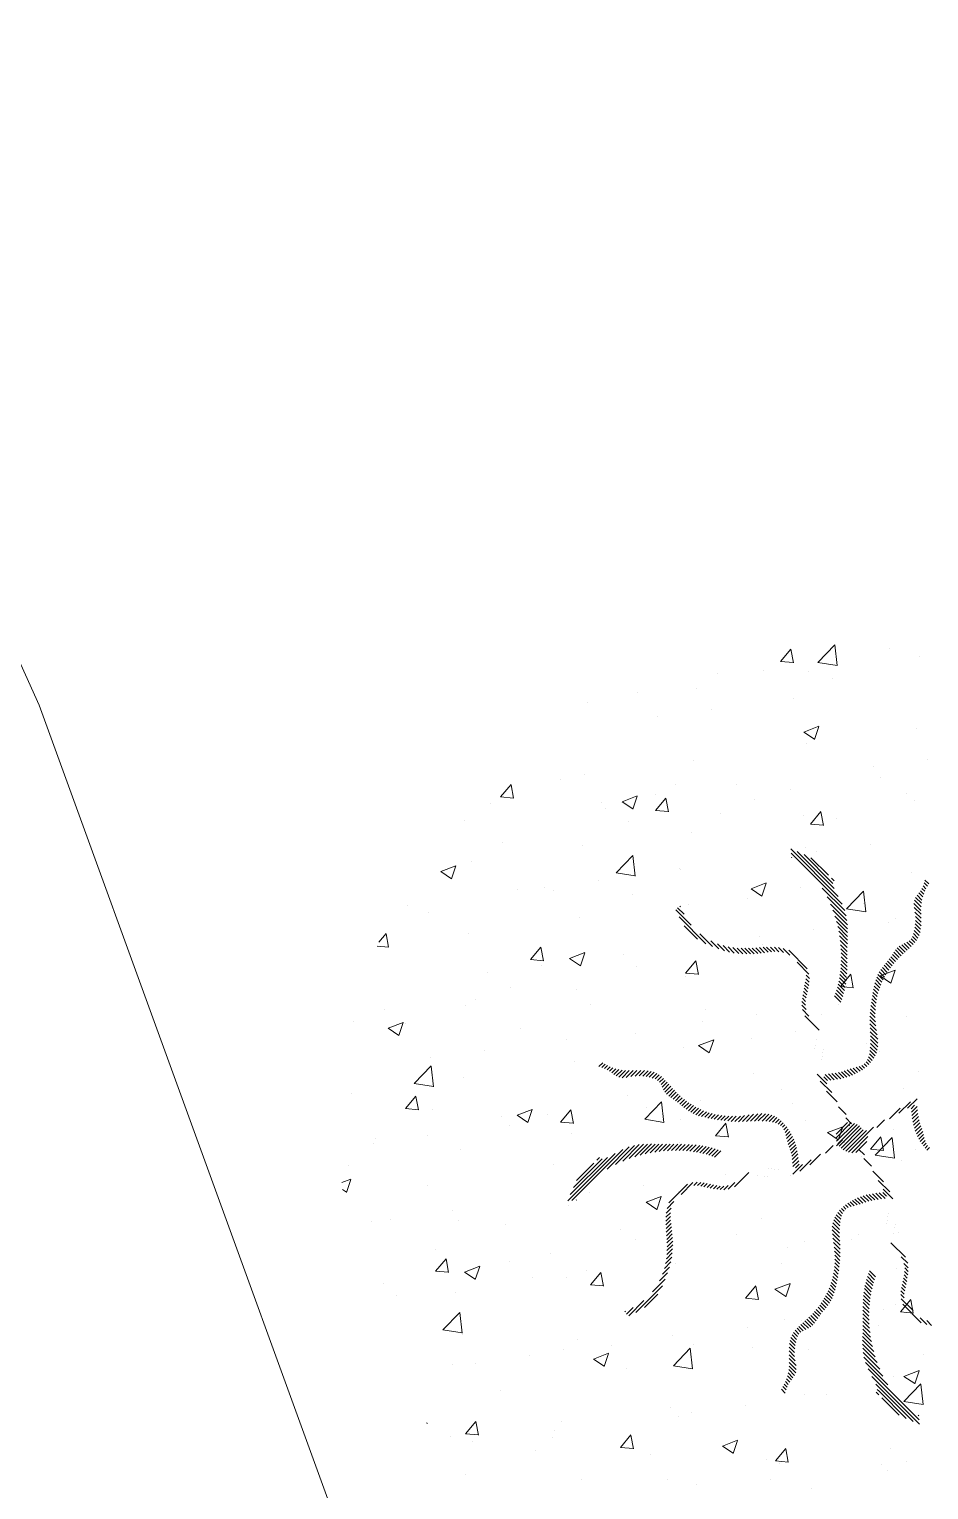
# Model space of a CAD drawing. Header units: metres. Extents: x -8 to 247, y -4 to 148.
# Drawn here: x 231.554 to 232.803, y 90.189 to 92.216 of the extents above; entities that cross this region are included whole.
import ezdxf

# ---------------------------------------------------------------- set-up
doc = ezdxf.new("R2010")
doc.units = ezdxf.units.M
doc.header["$LTSCALE"] = 5
doc.layers.add('800 Espace-vert', color=8, linetype='Continuous', lineweight=5)
doc.layers.add('801 ABRES JARDINS', color=8, linetype='Continuous', lineweight=0)

# ---------------------------------------------------------------- blocks, each defined once
blk = doc.blocks.new('ARBRE')
at = {"layer": '800 Espace-vert', "color": 3}
for p, q in [((-0.0983, 0.6613), (-0.0838, 0.6785)), ((-0.0803, 0.6595), (-0.0838, 0.6783)), ((-0.0462, 0.66), (-0.0228, 0.6844)), ((-0.0195, 0.6557), (-0.0228, 0.6842)), ((0.0525, 0.6786), (0.0525, 0.6786)), ((-0.0983, 0.6613), (-0.0803, 0.6597)), ((-0.0462, 0.66), (-0.0195, 0.6559)), ((0.0949, 0.6678), (0.0949, 0.6678)), ((-0.1857, 0.6443), (-0.1857, 0.6443)), ((-0.1225, 0.6485), (-0.1225, 0.6485)), ((-0.0591, 0.6467), (-0.0591, 0.6467)), ((-0.0256, 0.6376), (-0.0256, 0.6376)), ((-0.2974, 0.6185), (-0.2974, 0.6185)), ((-0.215, 0.6242), (-0.215, 0.6242)), ((-0.0797, 0.6093), (-0.0797, 0.6093)), ((-0.3665, 0.605), (-0.3665, 0.605)), ((-0.1934, 0.5944), (-0.1934, 0.5944)), ((-0.2685, 0.5845), (-0.2685, 0.5845)), ((-0.066, 0.5634), (-0.045, 0.5715)), ((-0.0511, 0.5531), (-0.045, 0.5712)), ((0.0912, 0.568), (0.0912, 0.568)), ((-0.066, 0.5634), (-0.0511, 0.5533)), ((-0.0628, 0.5468), (-0.0628, 0.5468)), ((-0.2186, 0.5243), (-0.2186, 0.5243)), ((0.0308, 0.516), (0.0308, 0.516)), ((0.1059, 0.5258), (0.1059, 0.5258)), ((-0.487, 0.4733), (-0.4725, 0.4905)), ((-0.4691, 0.4715), (-0.4725, 0.4903)), ((-0.4043, 0.4978), (-0.4043, 0.4978)), ((-0.3701, 0.5051), (-0.3701, 0.5051)), ((-0.2441, 0.491), (-0.2441, 0.491)), ((-0.1587, 0.491), (-0.1587, 0.491)), ((0.0401, 0.4996), (0.0401, 0.4996)), ((-0.487, 0.4733), (-0.4691, 0.4717)), ((-0.3181, 0.4666), (-0.2971, 0.4747)), ((-0.3181, 0.4666), (-0.3031, 0.4566)), ((-0.3031, 0.4563), (-0.2971, 0.4745)), ((-0.2723, 0.4761), (-0.2723, 0.4761)), ((-0.2718, 0.4544), (-0.2573, 0.4717)), ((-0.2539, 0.4526), (-0.2573, 0.4714)), ((-0.1349, 0.4695), (-0.1349, 0.4695)), ((-0.084, 0.4843), (-0.084, 0.4843)), ((0.0762, 0.4775), (0.0762, 0.4775)), ((0.0876, 0.4681), (0.0876, 0.4681)), ((-0.5012, 0.4643), (-0.5012, 0.4643)), ((-0.3474, 0.4662), (-0.3474, 0.4662)), ((-0.341, 0.4575), (-0.341, 0.4575)), ((-0.2718, 0.4544), (-0.2539, 0.4529)), ((-0.1809, 0.4507), (-0.1809, 0.4507)), ((-0.0664, 0.447), (-0.0664, 0.447)), ((-0.0566, 0.4356), (-0.0422, 0.4529)), ((-0.0387, 0.4338), (-0.0422, 0.4526)), ((-0.5369, 0.4412), (-0.5369, 0.4412)), ((-0.3098, 0.4395), (-0.3098, 0.4395)), ((-0.0566, 0.4356), (-0.0387, 0.434)), ((-0.0207, 0.444), (-0.0207, 0.444)), ((-0.4848, 0.4095), (-0.4848, 0.4095)), ((-0.2223, 0.4245), (-0.2223, 0.4245)), ((0.027, 0.4075), (0.027, 0.4075)), ((-0.3738, 0.4053), (-0.3738, 0.4053)), ((-0.3266, 0.3678), (-0.3032, 0.3921)), ((-0.2999, 0.3634), (-0.3032, 0.3919)), ((-0.063, 0.4037), (-0.063, 0.4037)), ((-0.0481, 0.3976), (-0.0481, 0.3976)), ((-0.5701, 0.3699), (-0.5491, 0.3779)), ((-0.5701, 0.3699), (-0.5552, 0.3598)), ((-0.5552, 0.3596), (-0.5491, 0.3777)), ((-0.5278, 0.3842), (-0.5278, 0.3842)), ((-0.3266, 0.3678), (-0.2999, 0.3636)), ((-0.2379, 0.3736), (-0.2379, 0.3736)), ((-0.2376, 0.3727), (-0.2376, 0.3727)), ((0.0839, 0.3682), (0.0839, 0.3682)), ((-0.464, 0.3453), (-0.464, 0.3453)), ((-0.4263, 0.3478), (-0.4263, 0.3478)), ((-0.3512, 0.3577), (-0.3512, 0.3577)), ((-0.139, 0.3459), (-0.118, 0.3539)), ((-0.139, 0.3459), (-0.1241, 0.3358)), ((-0.1241, 0.3356), (-0.118, 0.3537)), ((-0.0701, 0.3471), (-0.0701, 0.3471)), ((-0.4129, 0.3436), (-0.4129, 0.3436)), ((-0.3038, 0.3385), (-0.3038, 0.3385)), ((-0.2259, 0.3246), (-0.2259, 0.3246)), ((-0.1437, 0.3318), (-0.1437, 0.3318)), ((-0.0064, 0.3181), (0.017, 0.3425)), ((0.0165, 0.325), (0.0165, 0.325)), ((0.0203, 0.3138), (0.017, 0.3423)), ((-0.6158, 0.3229), (-0.6158, 0.3229)), ((-0.5878, 0.3136), (-0.5878, 0.3136)), ((-0.3774, 0.3054), (-0.3774, 0.3054)), ((-0.0064, 0.3181), (0.0203, 0.314)), ((0.0617, 0.3042), (0.0617, 0.3042)), ((-0.5315, 0.2843), (-0.5315, 0.2843)), ((-0.0519, 0.2892), (-0.0519, 0.2892)), ((0.0516, 0.2987), (0.0516, 0.2987)), ((-0.6583, 0.2662), (-0.6426, 0.2649)), ((-0.656, 0.2718), (-0.6461, 0.2837)), ((-0.6426, 0.2646), (-0.6461, 0.2834)), ((-0.4454, 0.2476), (-0.4309, 0.2648)), ((-0.4274, 0.2458), (-0.4309, 0.2646)), ((-0.127, 0.2793), (-0.127, 0.2793)), ((-0.1233, 0.2687), (-0.1233, 0.2687)), ((0.0803, 0.2684), (0.0803, 0.2684)), ((-0.4454, 0.2476), (-0.4274, 0.246)), ((-0.3911, 0.2491), (-0.3701, 0.2572)), ((-0.3911, 0.2491), (-0.3761, 0.239)), ((-0.3761, 0.2388), (-0.37, 0.2569)), ((-0.3165, 0.2544), (-0.3165, 0.2544)), ((-0.2302, 0.2288), (-0.2157, 0.246)), ((-0.2123, 0.227), (-0.2157, 0.2458)), ((-0.0737, 0.2472), (-0.0737, 0.2472)), ((-0.5052, 0.2295), (-0.5052, 0.2295)), ((-0.4301, 0.2394), (-0.4301, 0.2394)), ((-0.2983, 0.2386), (-0.2983, 0.2386)), ((-0.2302, 0.2288), (-0.2123, 0.2272)), ((-0.2296, 0.2247), (-0.2296, 0.2247)), ((-0.015, 0.21), (-0.0005, 0.2272)), ((0.0029, 0.2082), (-0.0005, 0.227)), ((0.0401, 0.2251), (0.0611, 0.2331)), ((0.0401, 0.2251), (0.055, 0.215)), ((0.055, 0.2148), (0.0611, 0.2329)), ((-0.4733, 0.2086), (-0.4733, 0.2086)), ((-0.3811, 0.2055), (-0.3811, 0.2055)), ((-0.015, 0.21), (0.0029, 0.2084)), ((-0.5351, 0.1844), (-0.5351, 0.1844)), ((-0.5224, 0.192), (-0.5224, 0.192)), ((-0.3622, 0.1852), (-0.3622, 0.1852)), ((-0.0172, 0.1858), (-0.0172, 0.1858)), ((-0.6482, 0.1786), (-0.6482, 0.1786)), ((-0.2021, 0.1785), (-0.2021, 0.1785)), ((-0.1309, 0.1709), (-0.1309, 0.1709)), ((-0.0419, 0.1717), (-0.0419, 0.1717)), ((0.0766, 0.1685), (0.0766, 0.1685)), ((-0.6909, 0.1619), (-0.6909, 0.1619)), ((-0.6431, 0.1523), (-0.6221, 0.1604)), ((-0.6431, 0.1523), (-0.6282, 0.1423)), ((-0.6282, 0.142), (-0.6221, 0.1602)), ((-0.6193, 0.1585), (-0.6193, 0.1585)), ((-0.4591, 0.1517), (-0.4591, 0.1517)), ((-0.299, 0.1449), (-0.299, 0.1449)), ((-0.206, 0.161), (-0.206, 0.161)), ((-0.0774, 0.1474), (-0.0774, 0.1474)), ((-0.3954, 0.136), (-0.3954, 0.136)), ((-0.2332, 0.1249), (-0.2332, 0.1249)), ((-0.212, 0.1283), (-0.191, 0.1364)), ((-0.212, 0.1283), (-0.1971, 0.1182)), ((-0.1971, 0.118), (-0.191, 0.1361)), ((-0.1388, 0.1382), (-0.1388, 0.1382)), ((0.0213, 0.1314), (0.0213, 0.1314)), ((-0.5842, 0.1112), (-0.5842, 0.1112)), ((-0.509, 0.1211), (-0.509, 0.1211)), ((-0.3847, 0.1057), (-0.3847, 0.1057)), ((0.0392, 0.1197), (0.0392, 0.1197)), ((-0.607, 0.0755), (-0.5836, 0.0999)), ((-0.5803, 0.0712), (-0.5836, 0.0997)), ((-0.5388, 0.0845), (-0.5388, 0.0845)), ((-0.1357, 0.0897), (-0.1357, 0.0897)), ((0.0933, 0.0925), (0.0933, 0.0925)), ((-0.6946, 0.0621), (-0.6946, 0.0621)), ((-0.607, 0.0755), (-0.5803, 0.0714)), ((-0.0962, 0.0675), (-0.0962, 0.0675)), ((0.073, 0.0686), (0.073, 0.0686)), ((-0.6189, 0.0408), (-0.6045, 0.058)), ((-0.6189, 0.0408), (-0.601, 0.0392)), ((-0.601, 0.039), (-0.6045, 0.0578)), ((-0.3107, 0.0596), (-0.3107, 0.0596)), ((-0.2868, 0.0259), (-0.2634, 0.0502)), ((-0.2849, 0.0427), (-0.2849, 0.0427)), ((-0.2601, 0.0215), (-0.2634, 0.05)), ((-0.2098, 0.0526), (-0.2098, 0.0526)), ((-0.081, 0.0475), (-0.081, 0.0475)), ((-0.5821, 0.0395), (-0.5821, 0.0395)), ((-0.4856, 0.0296), (-0.4856, 0.0296)), ((-0.4641, 0.0316), (-0.443, 0.0396)), ((-0.4641, 0.0316), (-0.4491, 0.0215)), ((-0.4491, 0.0213), (-0.443, 0.0394)), ((-0.4219, 0.0327), (-0.4219, 0.0327)), ((-0.4037, 0.022), (-0.3893, 0.0392)), ((-0.4037, 0.022), (-0.3858, 0.0204)), ((-0.3858, 0.0201), (-0.3893, 0.039)), ((-0.2868, 0.0259), (-0.2601, 0.0217)), ((-0.2618, 0.026), (-0.2618, 0.026)), ((-0.2369, 0.025), (-0.2369, 0.025)), ((-0.1886, 0.0031), (-0.1741, 0.0204)), ((-0.0639, 0.0238), (-0.0639, 0.0238)), ((-0.588, 0.0028), (-0.588, 0.0028)), ((-0.4744, 0.0177), (-0.4744, 0.0177)), ((-0.3884, 0.0058), (-0.3884, 0.0058)), ((-0.1886, 0.0031), (-0.1706, 0.0016)), ((-0.1706, 0.0013), (-0.1741, 0.0201)), ((-0.1016, 0.0192), (-0.1016, 0.0192)), ((-0.0329, 0.0075), (-0.0119, 0.0156)), ((-0.0329, 0.0075), (-0.018, -0.0025)), ((-0.018, -0.0028), (-0.0119, 0.0154)), ((0.0266, -0.0157), (0.0411, 0.0015)), ((0.0334, -0.0238), (0.0567, 0.0006)), ((0.0446, -0.0175), (0.0411, 0.0013)), ((0.06, -0.0281), (0.0567, 0.0004)), ((0.0585, 0.0124), (0.0585, 0.0124)), ((-0.6631, -0.0071), (-0.6631, -0.0071)), ((-0.6606, -0.0004), (-0.6606, -0.0004)), ((-0.5424, -0.0153), (-0.5424, -0.0153)), ((-0.2388, -0.0062), (-0.2388, -0.0062)), ((0.0266, -0.0157), (0.0446, -0.0173)), ((0.0895, -0.016), (0.0895, -0.016)), ((-0.6982, -0.0378), (-0.6982, -0.0378)), ((-0.4138, -0.0363), (-0.4138, -0.0363)), ((0.0144, -0.0259), (0.0144, -0.0259)), ((0.0334, -0.0238), (0.06, -0.0279)), ((0.0693, -0.0312), (0.0693, -0.0312)), ((-0.7074, -0.0619), (-0.6951, -0.0571)), ((-0.7012, -0.0755), (-0.6951, -0.0574)), ((-0.1751, -0.0508), (-0.1751, -0.0508)), ((-0.0847, -0.0524), (-0.0847, -0.0524)), ((-0.7065, -0.0717), (-0.7012, -0.0753)), ((-0.5887, -0.0663), (-0.5887, -0.0663)), ((-0.3638, -0.0757), (-0.3638, -0.0757)), ((-0.2887, -0.0658), (-0.2887, -0.0658)), ((-0.2405, -0.0749), (-0.2405, -0.0749)), ((-0.5533, -0.1006), (-0.5533, -0.1006)), ((-0.392, -0.0941), (-0.392, -0.0941)), ((-0.285, -0.0892), (-0.264, -0.0812)), ((-0.285, -0.0892), (-0.2701, -0.0993)), ((-0.2701, -0.0995), (-0.264, -0.0814)), ((0.0507, -0.0812), (0.0507, -0.0812)), ((-0.6669, -0.1156), (-0.6669, -0.1156)), ((-0.6405, -0.1138), (-0.6405, -0.1138)), ((-0.5461, -0.1152), (-0.5461, -0.1152)), ((-0.4803, -0.1206), (-0.4803, -0.1206)), ((-0.1242, -0.1112), (-0.1242, -0.1112)), ((-0.3202, -0.1273), (-0.3202, -0.1273)), ((-0.2992, -0.1413), (-0.2992, -0.1413)), ((-0.16, -0.1341), (-0.16, -0.1341)), ((0.0001, -0.1409), (0.0001, -0.1409)), ((0.0106, -0.1343), (0.0106, -0.1343)), ((0.0657, -0.1311), (0.0657, -0.1311)), ((-0.5772, -0.1541), (-0.5772, -0.1541)), ((-0.4171, -0.1609), (-0.4171, -0.1609)), ((-0.0883, -0.1522), (-0.0883, -0.1522)), ((-0.0645, -0.1442), (-0.0645, -0.1442)), ((-0.5773, -0.1849), (-0.5628, -0.1676)), ((-0.5594, -0.1867), (-0.5628, -0.1679)), ((-0.537, -0.186), (-0.516, -0.1779)), ((-0.5221, -0.1963), (-0.516, -0.1782)), ((-0.4741, -0.1713), (-0.4741, -0.1713)), ((-0.2569, -0.1676), (-0.2569, -0.1676)), ((-0.254, -0.1691), (-0.254, -0.1691)), ((-0.2441, -0.1747), (-0.2441, -0.1747)), ((-0.0968, -0.1744), (-0.0968, -0.1744)), ((0.0634, -0.1812), (0.0634, -0.1812)), ((-0.6491, -0.2013), (-0.6491, -0.2013)), ((-0.5773, -0.1849), (-0.5594, -0.1864)), ((-0.537, -0.186), (-0.5221, -0.1961)), ((-0.4427, -0.194), (-0.4427, -0.194)), ((-0.3957, -0.1939), (-0.3957, -0.1939)), ((-0.3676, -0.1841), (-0.3676, -0.1841)), ((-0.3621, -0.2037), (-0.3476, -0.1865)), ((-0.3442, -0.2055), (-0.3476, -0.1867)), ((-0.1059, -0.21), (-0.0849, -0.202)), ((-0.091, -0.2203), (-0.0849, -0.2022)), ((-0.6322, -0.2189), (-0.6322, -0.2189)), ((-0.5497, -0.2151), (-0.5497, -0.2151)), ((-0.3621, -0.2037), (-0.3442, -0.2053)), ((-0.1469, -0.2225), (-0.1325, -0.2053)), ((-0.1469, -0.2225), (-0.129, -0.2241)), ((-0.129, -0.2243), (-0.1325, -0.2055)), ((-0.1059, -0.21), (-0.091, -0.2201)), ((-0.5672, -0.2664), (-0.5438, -0.242)), ((-0.5405, -0.2707), (-0.5438, -0.2422)), ((0.0453, -0.2377), (0.0453, -0.2377)), ((0.0621, -0.231), (0.0621, -0.231)), ((0.0682, -0.2414), (0.0827, -0.2241)), ((0.0682, -0.2414), (0.0862, -0.2429)), ((0.0862, -0.2432), (0.0827, -0.2244)), ((-0.1435, -0.2625), (-0.1435, -0.2625)), ((-0.092, -0.2521), (-0.092, -0.2521)), ((-0.0684, -0.2526), (-0.0684, -0.2526)), ((0.0383, -0.2602), (0.0383, -0.2602)), ((-0.5672, -0.2664), (-0.5405, -0.2705)), ((-0.54, -0.273), (-0.54, -0.273)), ((-0.3799, -0.2798), (-0.3799, -0.2798)), ((-0.2478, -0.2746), (-0.2478, -0.2746)), ((-0.4465, -0.3024), (-0.4465, -0.3024)), ((-0.3993, -0.2938), (-0.3993, -0.2938)), ((-0.358, -0.3068), (-0.337, -0.2987)), ((-0.343, -0.3171), (-0.337, -0.299)), ((-0.3329, -0.2875), (-0.3329, -0.2875)), ((-0.247, -0.316), (-0.2237, -0.2917)), ((-0.2204, -0.3203), (-0.2237, -0.2919)), ((-0.2197, -0.2866), (-0.2197, -0.2866)), ((-0.1366, -0.2902), (-0.1366, -0.2902)), ((-0.0596, -0.2933), (-0.0596, -0.2933)), ((0.1006, -0.3001), (0.1006, -0.3001)), ((-0.5534, -0.3149), (-0.5534, -0.3149)), ((-0.5216, -0.3123), (-0.5216, -0.3123)), ((-0.358, -0.3068), (-0.3431, -0.3168)), ((-0.3116, -0.3203), (-0.3116, -0.3203)), ((-0.247, -0.316), (-0.2204, -0.3202)), ((0.0732, -0.3308), (0.0942, -0.3227)), ((0.0881, -0.3411), (0.0942, -0.323)), ((0.0584, -0.3309), (0.0584, -0.3309)), ((0.0731, -0.3657), (0.0965, -0.3413)), ((0.0732, -0.3308), (0.0881, -0.3409)), ((0.0998, -0.37), (0.0965, -0.3415)), ((-0.4865, -0.3503), (-0.4865, -0.3503)), ((-0.0956, -0.352), (-0.0956, -0.352)), ((-0.0647, -0.3561), (-0.0647, -0.3561)), ((-0.0337, -0.356), (-0.0337, -0.356)), ((-0.2514, -0.3745), (-0.2514, -0.3745)), ((-0.2224, -0.3808), (-0.2224, -0.3808)), ((-0.1473, -0.3709), (-0.1473, -0.3709)), ((0.0731, -0.3657), (0.0998, -0.3698)), ((-0.5896, -0.3957), (-0.589, -0.3955)), ((-0.5892, -0.3963), (-0.589, -0.3957)), ((-0.5357, -0.4105), (-0.5212, -0.3933)), ((-0.5177, -0.4123), (-0.5212, -0.3935)), ((-0.403, -0.3937), (-0.403, -0.3937)), ((-0.2397, -0.3861), (-0.2397, -0.3861)), ((-0.557, -0.4148), (-0.557, -0.4148)), ((-0.5357, -0.4105), (-0.5177, -0.4121)), ((-0.5255, -0.4207), (-0.5255, -0.4207)), ((-0.4146, -0.4162), (-0.4146, -0.4162)), ((-0.4118, -0.4058), (-0.4118, -0.4058)), ((-0.3205, -0.4294), (-0.306, -0.4121)), ((-0.3026, -0.4312), (-0.306, -0.4124)), ((-0.1789, -0.4276), (-0.1579, -0.4195)), ((-0.164, -0.4379), (-0.1579, -0.4197)), ((-0.4383, -0.4331), (-0.4383, -0.4331)), ((-0.3205, -0.4294), (-0.3026, -0.4309)), ((-0.2781, -0.4399), (-0.2781, -0.4399)), ((-0.1789, -0.4276), (-0.164, -0.4376)), ((-0.1053, -0.4482), (-0.0908, -0.431)), ((-0.0874, -0.45), (-0.0908, -0.4312)), ((0.0548, -0.4307), (0.0548, -0.4307)), ((-0.118, -0.4466), (-0.118, -0.4466)), ((-0.1053, -0.4482), (-0.0874, -0.4498)), ((-0.0993, -0.4518), (-0.0993, -0.4518)), ((0.0421, -0.4534), (0.0421, -0.4534)), ((0.0498, -0.4611), (0.0498, -0.4611)), ((0.0769, -0.4494), (0.0769, -0.4494)), ((-0.5352, -0.4666), (-0.5352, -0.4666)), ((-0.375, -0.4734), (-0.375, -0.4734)), ((-0.2551, -0.4743), (-0.2551, -0.4743)), ((-0.2149, -0.4802), (-0.2149, -0.4802)), ((-0.1126, -0.4743), (-0.1126, -0.4743)), ((-0.0547, -0.4869), (-0.0547, -0.4869))]:
    blk.add_line(p, q, dxfattribs=at)
at = {"layer": '801 ABRES JARDINS', "color": 3}
for p, q in [((-0.018, 0.3351), (-0.0841, 0.4012)), ((-0.0127, 0.3245), (-0.0836, 0.3954)), ((-0.0824, 0.3888), (-0.0832, 0.3896)), ((-0.0236, 0.346), (-0.0752, 0.3976)), ((-0.0279, 0.3556), (-0.0656, 0.3933)), ((-0.0318, 0.3648), (-0.0559, 0.3889)), ((-0.0091, 0.3156), (-0.0402, 0.3466)), ((-0.0256, 0.3533), (-0.0279, 0.3556)), ((-0.0238, 0.3568), (-0.0276, 0.3606)), ((0.1021, 0.3423), (0.098, 0.3463)), ((0.1038, 0.3459), (0.0997, 0.3499)), ((0.1057, 0.3493), (0.1011, 0.3539)), ((0.1077, 0.3526), (0.1022, 0.358)), ((-0.0071, 0.3082), (-0.0335, 0.3346)), ((-0.006, 0.3018), (-0.0289, 0.3247)), ((0.0968, 0.3157), (0.0869, 0.3256)), ((0.097, 0.3208), (0.0877, 0.3301)), ((0.0974, 0.3257), (0.0894, 0.3338)), ((0.0982, 0.3302), (0.0915, 0.337)), ((0.0993, 0.3345), (0.0937, 0.34)), ((0.1006, 0.3385), (0.096, 0.3431)), ((-0.2222, 0.2953), (-0.2434, 0.3165)), ((-0.2319, 0.3104), (-0.2411, 0.3195)), ((-0.2018, 0.2696), (-0.2388, 0.3067)), ((-0.2369, 0.3207), (-0.2381, 0.3218)), ((-0.0054, 0.296), (-0.0254, 0.316)), ((-0.0051, 0.2904), (-0.0227, 0.308)), ((0.0969, 0.3104), (0.0872, 0.32)), ((0.097, 0.305), (0.0883, 0.3136)), ((0.097, 0.2996), (0.0892, 0.3074)), ((-0.2136, 0.2761), (-0.2321, 0.2946)), ((-0.0051, 0.285), (-0.0206, 0.3005)), ((-0.0051, 0.2798), (-0.0188, 0.2935)), ((-0.0053, 0.2746), (-0.0174, 0.2868)), ((0.0944, 0.281), (0.0875, 0.2879)), ((0.0956, 0.2851), (0.0883, 0.2924)), ((0.0964, 0.2896), (0.089, 0.297)), ((0.0969, 0.2945), (0.0894, 0.3019)), ((-0.1925, 0.2657), (-0.2102, 0.2833)), ((-0.184, 0.2624), (-0.1952, 0.2736)), ((-0.1761, 0.2598), (-0.1857, 0.2695)), ((-0.1689, 0.2579), (-0.1779, 0.2669)), ((-0.1624, 0.2567), (-0.1709, 0.2653)), ((-0.1563, 0.2559), (-0.1646, 0.2642)), ((-0.1506, 0.2555), (-0.1586, 0.2636)), ((-0.1298, 0.256), (-0.1375, 0.2636)), ((-0.125, 0.2565), (-0.1325, 0.264)), ((-0.1203, 0.257), (-0.1275, 0.2643)), ((-0.1156, 0.2577), (-0.1225, 0.2646)), ((-0.1109, 0.2582), (-0.1175, 0.2648)), ((-0.1059, 0.2586), (-0.1123, 0.2649)), ((-0.1005, 0.2585), (-0.1068, 0.2648)), ((-0.0941, 0.2574), (-0.101, 0.2643)), ((-0.0054, 0.2694), (-0.0163, 0.2804)), ((-0.0055, 0.2642), (-0.0155, 0.2742)), ((-0.0056, 0.259), (-0.0148, 0.2682)), ((0.0721, 0.2556), (0.0639, 0.2638)), ((0.0749, 0.2581), (0.0667, 0.2662)), ((0.0777, 0.2606), (0.0701, 0.2682)), ((0.0805, 0.2631), (0.0737, 0.2699)), ((0.0833, 0.2656), (0.0773, 0.2716)), ((0.0859, 0.2683), (0.0806, 0.2736)), ((0.0884, 0.2711), (0.0832, 0.2763)), ((0.0907, 0.2741), (0.0851, 0.2797)), ((0.0927, 0.2774), (0.0865, 0.2837)), ((-0.1451, 0.2554), (-0.153, 0.2633)), ((-0.1399, 0.2554), (-0.1477, 0.2632)), ((-0.1348, 0.2556), (-0.1425, 0.2634)), ((-0.0851, 0.2537), (-0.0945, 0.2631)), ((-0.061, 0.2349), (-0.0867, 0.2606)), ((-0.0587, 0.2273), (-0.0752, 0.2438)), ((-0.0056, 0.2537), (-0.0144, 0.2625)), ((-0.0056, 0.2484), (-0.0141, 0.2569)), ((-0.0057, 0.2379), (-0.0141, 0.2463)), ((-0.0056, 0.2431), (-0.014, 0.2515)), ((0.0567, 0.2391), (0.0503, 0.2455)), ((0.0591, 0.2421), (0.0527, 0.2485)), ((0.0616, 0.2449), (0.055, 0.2515)), ((0.0641, 0.2477), (0.0571, 0.2546)), ((0.0667, 0.2504), (0.0592, 0.2578)), ((0.0694, 0.253), (0.0614, 0.2609)), ((-0.0581, 0.2214), (-0.0627, 0.226)), ((-0.0069, 0.2179), (-0.0157, 0.2267)), ((-0.0064, 0.2227), (-0.0151, 0.2314)), ((-0.006, 0.2277), (-0.0146, 0.2363)), ((-0.0058, 0.2327), (-0.0143, 0.2412)), ((0.0427, 0.2161), (0.0355, 0.2232)), ((0.0444, 0.2197), (0.0371, 0.2269)), ((0.0462, 0.2231), (0.039, 0.2304)), ((0.0481, 0.2265), (0.041, 0.2336)), ((0.0501, 0.2298), (0.0432, 0.2367)), ((0.0522, 0.233), (0.0456, 0.2397)), ((0.0544, 0.2361), (0.0479, 0.2426)), ((-0.0619, 0.1987), (-0.0664, 0.2032)), ((-0.0609, 0.203), (-0.0656, 0.2077)), ((-0.0599, 0.2073), (-0.0647, 0.2121)), ((-0.0591, 0.2117), (-0.0638, 0.2164)), ((-0.0584, 0.2164), (-0.0629, 0.2209)), ((-0.0118, 0.1963), (-0.0205, 0.205)), ((-0.0106, 0.2004), (-0.0193, 0.2091)), ((-0.0094, 0.2045), (-0.0183, 0.2134)), ((-0.0084, 0.2088), (-0.0173, 0.2177)), ((-0.0076, 0.2133), (-0.0165, 0.2222)), ((0.0371, 0.2004), (0.0309, 0.2066)), ((0.0383, 0.2045), (0.0319, 0.2109)), ((0.0396, 0.2085), (0.0329, 0.2152)), ((0.0411, 0.2123), (0.0341, 0.2193)), ((-0.0626, 0.1782), (-0.0686, 0.1842)), ((-0.0636, 0.1845), (-0.0685, 0.1893)), ((-0.0635, 0.1896), (-0.0679, 0.1941)), ((-0.0628, 0.1943), (-0.0672, 0.1986)), ((-0.0146, 0.1885), (-0.0232, 0.1971)), ((-0.0132, 0.1923), (-0.0218, 0.201)), ((0.0335, 0.1775), (0.0273, 0.1837)), ((0.0339, 0.1824), (0.028, 0.1883)), ((0.0344, 0.1872), (0.0286, 0.193)), ((0.0352, 0.1918), (0.0293, 0.1976)), ((0.036, 0.1962), (0.0301, 0.2021)), ((-0.0587, 0.169), (-0.0678, 0.1781)), ((-0.0446, 0.1495), (-0.0646, 0.1695)), ((0.0343, 0.1555), (0.0258, 0.164)), ((0.0338, 0.1613), (0.0259, 0.1692)), ((0.0334, 0.167), (0.0263, 0.1741)), ((0.0334, 0.1723), (0.0268, 0.1789)), ((0.0352, 0.1493), (0.0259, 0.1586)), ((0.0361, 0.1431), (0.0262, 0.153)), ((0.0368, 0.1371), (0.0265, 0.1474)), ((-0.0505, 0.1236), (-0.0505, 0.1236)), ((-0.0499, 0.1283), (-0.0499, 0.1283)), ((-0.0482, 0.1372), (-0.0482, 0.1372)), ((-0.0389, 0.1227), (-0.0389, 0.1227)), ((0.035, 0.1177), (0.0264, 0.1262)), ((0.0371, 0.1315), (0.0267, 0.1419)), ((0.0362, 0.1218), (0.0267, 0.1313)), ((0.0369, 0.1263), (0.0268, 0.1365)), ((-0.3452, 0.1044), (-0.3506, 0.099)), ((-0.3419, 0.1024), (-0.3465, 0.0979)), ((-0.0408, 0.1087), (-0.0408, 0.1087)), ((-0.0404, 0.1135), (-0.0404, 0.1135)), ((-0.0398, 0.1182), (-0.0398, 0.1182)), ((0.0215, 0.0994), (0.018, 0.1029)), ((0.0242, 0.1019), (0.0206, 0.1056)), ((0.0268, 0.1046), (0.0226, 0.1089)), ((0.0292, 0.1075), (0.0241, 0.1127)), ((0.0314, 0.1106), (0.0252, 0.1169)), ((0.0334, 0.114), (0.0259, 0.1214)), ((-0.3385, 0.1006), (-0.3425, 0.0965)), ((-0.3349, 0.0989), (-0.3389, 0.0948)), ((-0.3311, 0.0973), (-0.3357, 0.0928)), ((-0.3271, 0.096), (-0.3326, 0.0905)), ((-0.3228, 0.095), (-0.3296, 0.0883)), ((-0.3183, 0.0942), (-0.3264, 0.0862)), ((-0.3134, 0.0938), (-0.3227, 0.0845)), ((-0.3083, 0.0936), (-0.3182, 0.0837)), ((-0.303, 0.0936), (-0.3126, 0.084)), ((-0.2976, 0.0937), (-0.3062, 0.0851)), ((-0.2922, 0.0938), (-0.3, 0.086)), ((-0.2871, 0.0936), (-0.2945, 0.0862)), ((-0.2822, 0.0932), (-0.2896, 0.0858)), ((-0.2777, 0.0924), (-0.285, 0.0851)), ((-0.2736, 0.0912), (-0.2806, 0.0842)), ((-0.27, 0.0895), (-0.2763, 0.0832)), ((-0.2667, 0.0875), (-0.2723, 0.0819)), ((-0.2637, 0.0852), (-0.2689, 0.08)), ((-0.2609, 0.0827), (-0.2662, 0.0774)), ((-0.0338, 0.0751), (-0.0471, 0.0884)), ((-0.0332, 0.0798), (-0.0381, 0.0847)), ((-0.0284, 0.0803), (-0.0364, 0.0883)), ((-0.0237, 0.0809), (-0.0316, 0.0888)), ((-0.019, 0.0815), (-0.0268, 0.0893)), ((-0.0145, 0.0823), (-0.0222, 0.09)), ((-0.0102, 0.0833), (-0.0178, 0.0909)), ((-0.006, 0.0845), (-0.0136, 0.092)), ((-0.0021, 0.0858), (-0.0096, 0.0934)), ((0.0017, 0.0873), (-0.0057, 0.0948)), ((0.0054, 0.089), (-0.0017, 0.0961)), ((0.0089, 0.0908), (0.0025, 0.0971)), ((0.0122, 0.0927), (0.0068, 0.0982)), ((0.0155, 0.0948), (0.0109, 0.0993)), ((0.0185, 0.097), (0.0147, 0.1008)), ((-0.2582, 0.08), (-0.2642, 0.0741)), ((-0.2557, 0.0773), (-0.2625, 0.0705)), ((-0.2532, 0.0745), (-0.2608, 0.0669)), ((-0.2507, 0.0717), (-0.2588, 0.0635)), ((-0.2482, 0.0689), (-0.2564, 0.0607)), ((-0.2456, 0.0662), (-0.2535, 0.0582)), ((-0.243, 0.0635), (-0.2504, 0.056)), ((-0.2403, 0.0609), (-0.2472, 0.0539)), ((-0.027, 0.063), (-0.043, 0.079)), ((-0.0194, 0.0501), (-0.0342, 0.0649)), ((-0.2375, 0.0583), (-0.2441, 0.0517)), ((-0.2347, 0.0559), (-0.2411, 0.0495)), ((-0.2317, 0.0535), (-0.2381, 0.0471)), ((-0.2287, 0.0512), (-0.2352, 0.0447)), ((-0.2256, 0.049), (-0.2323, 0.0423)), ((-0.2224, 0.0469), (-0.2293, 0.04)), ((-0.2191, 0.0449), (-0.2262, 0.0378)), ((-0.2157, 0.043), (-0.223, 0.0357)), ((-0.2123, 0.0412), (-0.2195, 0.0339)), ((-0.0071, 0.0325), (-0.0177, 0.0431)), ((0.0533, 0.0268), (0.0681, 0.0416)), ((0.0662, 0.0344), (0.0822, 0.0504)), ((0.0783, 0.0412), (0.0917, 0.0545)), ((0.0831, 0.0406), (0.088, 0.0455)), ((0.0835, 0.0358), (0.0916, 0.0438)), ((-0.2087, 0.0395), (-0.2158, 0.0323)), ((-0.205, 0.0379), (-0.2119, 0.0309)), ((-0.2011, 0.0364), (-0.2078, 0.0297)), ((-0.1971, 0.0351), (-0.2035, 0.0287)), ((-0.193, 0.0339), (-0.1992, 0.0277)), ((-0.1888, 0.0328), (-0.1947, 0.0269)), ((-0.1844, 0.0319), (-0.1902, 0.0261)), ((-0.1798, 0.0312), (-0.1856, 0.0254)), ((-0.175, 0.0307), (-0.181, 0.0247)), ((-0.1701, 0.0303), (-0.1763, 0.0241)), ((-0.1649, 0.0302), (-0.1715, 0.0236)), ((-0.1596, 0.0302), (-0.1667, 0.0231)), ((-0.1539, 0.0305), (-0.1618, 0.0227)), ((-0.1481, 0.0311), (-0.1566, 0.0226)), ((-0.1419, 0.032), (-0.1512, 0.0227)), ((-0.1357, 0.0329), (-0.1456, 0.0229)), ((-0.1297, 0.0336), (-0.14, 0.0233)), ((-0.1241, 0.0339), (-0.1345, 0.0235)), ((-0.119, 0.0337), (-0.1291, 0.0236)), ((-0.1144, 0.033), (-0.1239, 0.0235)), ((-0.1103, 0.0318), (-0.1188, 0.0232)), ((-0.1066, 0.0301), (-0.114, 0.0227)), ((-0.1032, 0.0282), (-0.1095, 0.0219)), ((-0.1001, 0.026), (-0.1053, 0.0208)), ((-0.0972, 0.0236), (-0.1015, 0.0194)), ((-0.0945, 0.021), (-0.0982, 0.0174)), ((-0.0213, -0.0001), (0.0001, 0.0213)), ((-0.021, 0.0055), (-0.005, 0.0215)), ((-0.0204, -0.0044), (0.0044, 0.0203)), ((0.0005, 0.0196), (-0.0077, 0.0278)), ((0.0357, 0.0145), (0.0463, 0.0251)), ((0.0841, 0.0311), (0.092, 0.039)), ((0.0848, 0.0264), (0.0926, 0.0342)), ((0.0856, 0.0219), (0.0933, 0.0296)), ((0.0865, 0.0176), (0.0942, 0.0252)), ((0.0877, 0.0134), (0.0953, 0.021)), ((-0.092, 0.0182), (-0.0955, 0.0148)), ((-0.0896, 0.0153), (-0.0934, 0.0115)), ((-0.0874, 0.0122), (-0.0919, 0.0077)), ((-0.0853, 0.009), (-0.0908, 0.0035)), ((-0.0834, 0.0056), (-0.0898, -0.0007)), ((-0.0816, 0.0021), (-0.0887, -0.0049)), ((-0.0187, -0.0081), (0.0083, 0.0189)), ((-0.0166, -0.0112), (0.0115, 0.0168)), ((-0.014, -0.014), (0.014, 0.014)), ((-0.0111, -0.0164), (0.0164, 0.0111)), ((-0.0077, -0.0183), (0.0202, 0.0096)), ((-0.0039, -0.0198), (0.0228, 0.0069)), ((-0.0022, 0.017), (-0.0031, 0.0179)), ((0.0006, -0.0206), (0.0232, 0.002)), ((0.0202, 0.0096), (0.0211, 0.0105)), ((0.0228, 0.0069), (0.031, 0.0151)), ((0.089, 0.0095), (0.0966, 0.017)), ((0.0905, 0.0057), (0.098, 0.0131)), ((0.0922, 0.002), (0.0993, 0.0091)), ((0.094, -0.0015), (0.1004, 0.0049)), ((0.0959, -0.0048), (0.1014, 0.0006)), ((-0.3171, -0.016), (-0.388, -0.0868)), ((-0.3082, -0.0123), (-0.3392, -0.0434)), ((-0.3008, -0.0103), (-0.3272, -0.0367)), ((-0.2944, -0.0092), (-0.3174, -0.0321)), ((-0.2886, -0.0086), (-0.3086, -0.0287)), ((-0.283, -0.0084), (-0.3006, -0.026)), ((-0.2776, -0.0083), (-0.2931, -0.0238)), ((-0.2724, -0.0084), (-0.2861, -0.0221)), ((-0.2672, -0.0085), (-0.2794, -0.0207)), ((-0.262, -0.0086), (-0.273, -0.0195)), ((-0.2568, -0.0087), (-0.2668, -0.0187)), ((-0.2516, -0.0088), (-0.2609, -0.018)), ((-0.2463, -0.0088), (-0.2551, -0.0176)), ((-0.241, -0.0088), (-0.2495, -0.0173)), ((-0.2357, -0.0088), (-0.2441, -0.0172)), ((-0.2305, -0.0089), (-0.2389, -0.0173)), ((-0.2253, -0.009), (-0.2338, -0.0175)), ((-0.2203, -0.0093), (-0.2289, -0.0179)), ((-0.2153, -0.0096), (-0.224, -0.0183)), ((-0.2105, -0.0102), (-0.2193, -0.019)), ((-0.2059, -0.0108), (-0.2148, -0.0197)), ((-0.2014, -0.0117), (-0.2103, -0.0205)), ((-0.1971, -0.0127), (-0.206, -0.0215)), ((-0.193, -0.0138), (-0.2017, -0.0225)), ((-0.1889, -0.015), (-0.1976, -0.0237)), ((-0.1849, -0.0164), (-0.1936, -0.025)), ((-0.1811, -0.0178), (-0.1897, -0.0264)), ((-0.0799, -0.0015), (-0.0874, -0.0089)), ((-0.0784, -0.0053), (-0.086, -0.0129)), ((-0.0771, -0.0093), (-0.0847, -0.0168)), ((-0.0759, -0.0134), (-0.0835, -0.021)), ((-0.0749, -0.0177), (-0.0826, -0.0254)), ((-0.0251, -0.0103), (-0.0357, -0.0209)), ((-0.0122, -0.0027), (-0.0204, -0.0109)), ((-0.0096, -0.0054), (-0.0105, -0.0063)), ((0.0063, -0.0202), (0.0216, -0.0049)), ((0.0101, -0.0154), (0.0183, -0.0236)), ((0.0128, -0.0128), (0.0137, -0.0137)), ((0.098, -0.0081), (0.1026, -0.0035)), ((0.1002, -0.0111), (0.1041, -0.0073)), ((0.1026, -0.0141), (0.1061, -0.0106)), ((0.1051, -0.0168), (0.1088, -0.0132)), ((-0.3277, -0.0213), (-0.3938, -0.0873)), ((-0.3386, -0.0269), (-0.3902, -0.0785)), ((-0.3482, -0.0312), (-0.3859, -0.0688)), ((-0.3574, -0.0351), (-0.3815, -0.0592)), ((-0.3494, -0.027), (-0.3532, -0.0308)), ((-0.3459, -0.0288), (-0.3482, -0.0312)), ((-0.0741, -0.0222), (-0.0819, -0.03)), ((-0.0735, -0.0269), (-0.0814, -0.0348)), ((-0.0677, -0.037), (-0.081, -0.0504)), ((-0.0729, -0.0316), (-0.0809, -0.0396)), ((-0.0725, -0.0365), (-0.0773, -0.0414)), ((-0.0556, -0.0302), (-0.0716, -0.0462)), ((-0.0427, -0.0226), (-0.0575, -0.0374)), ((0.0177, -0.0283), (0.0283, -0.0389)), ((-0.1421, -0.0478), (-0.1621, -0.0678)), ((-0.1298, -0.0514), (-0.1298, -0.0514)), ((-0.1209, -0.0531), (-0.1209, -0.0531)), ((-0.1162, -0.0537), (-0.1162, -0.0537)), ((-0.1153, -0.0422), (-0.1153, -0.0422)), ((-0.1108, -0.043), (-0.1108, -0.043)), ((-0.1061, -0.0436), (-0.1061, -0.0436)), ((-0.1013, -0.0441), (-0.1013, -0.0441)), ((0.03, -0.0459), (0.0448, -0.0607)), ((0.0376, -0.0588), (0.0536, -0.0748)), ((-0.2275, -0.0642), (-0.2532, -0.0899)), ((-0.2199, -0.0619), (-0.2364, -0.0784)), ((-0.214, -0.0614), (-0.2186, -0.0659)), ((-0.209, -0.0616), (-0.2135, -0.0661)), ((-0.2043, -0.0623), (-0.209, -0.067)), ((-0.1999, -0.0632), (-0.2047, -0.068)), ((-0.1956, -0.0642), (-0.2003, -0.0688)), ((-0.1913, -0.0651), (-0.1958, -0.0696)), ((-0.1869, -0.066), (-0.1912, -0.0704)), ((-0.1822, -0.0667), (-0.1867, -0.0711)), ((-0.1771, -0.0668), (-0.1819, -0.0717)), ((-0.1708, -0.0658), (-0.1768, -0.0718)), ((-0.1616, -0.062), (-0.1707, -0.071)), ((0.0167, -0.0803), (0.0242, -0.0879)), ((0.0208, -0.0791), (0.0284, -0.0868)), ((0.0251, -0.0782), (0.0328, -0.0859)), ((0.0296, -0.0774), (0.0374, -0.0852)), ((0.0343, -0.0767), (0.0422, -0.0846)), ((0.039, -0.0761), (0.047, -0.0842)), ((0.0439, -0.0757), (0.0488, -0.0806)), ((0.0444, -0.0709), (0.0578, -0.0843)), ((-0.3814, -0.0856), (-0.3822, -0.0864)), ((-0.25, -0.0974), (-0.2569, -0.1042)), ((-0.2463, -0.0883), (-0.2557, -0.0978)), ((-0.0162, -0.1004), (-0.012, -0.1047)), ((-0.0136, -0.0977), (-0.01, -0.1014)), ((-0.0108, -0.0952), (-0.0074, -0.0987)), ((-0.0079, -0.0928), (-0.0041, -0.0967)), ((-0.0048, -0.0906), (-0.0003, -0.0952)), ((-0.0016, -0.0885), (0.0039, -0.094)), ((0.0017, -0.0866), (0.0081, -0.093)), ((0.0052, -0.0848), (0.0123, -0.0919)), ((0.0089, -0.0831), (0.0163, -0.0906)), ((0.0127, -0.0816), (0.0203, -0.0892)), ((-0.2512, -0.1091), (-0.2575, -0.1155)), ((-0.2511, -0.1037), (-0.2574, -0.11)), ((-0.2508, -0.1141), (-0.2574, -0.1207)), ((-0.2503, -0.1188), (-0.2572, -0.1258)), ((-0.0256, -0.1176), (-0.0161, -0.1271)), ((-0.0244, -0.1135), (-0.0158, -0.1221)), ((-0.0227, -0.1098), (-0.0153, -0.1173)), ((-0.0208, -0.1065), (-0.0145, -0.1127)), ((-0.0186, -0.1033), (-0.0134, -0.1085)), ((0.0496, -0.1185), (0.0496, -0.1185)), ((0.0504, -0.114), (0.0504, -0.114)), ((0.051, -0.1094), (0.051, -0.1094)), ((0.0515, -0.1045), (0.0515, -0.1045)), ((0.0611, -0.1195), (0.0611, -0.1195)), ((-0.2496, -0.1235), (-0.2569, -0.1308)), ((-0.2491, -0.1282), (-0.2566, -0.1357)), ((-0.2486, -0.1331), (-0.2562, -0.1407)), ((-0.2482, -0.138), (-0.256, -0.1457)), ((-0.0265, -0.1273), (-0.0161, -0.1377)), ((-0.0263, -0.1222), (-0.0162, -0.1323)), ((-0.0262, -0.1329), (-0.0159, -0.1432)), ((-0.0255, -0.1389), (-0.0155, -0.1488)), ((0.0588, -0.133), (0.0588, -0.133)), ((0.0605, -0.1242), (0.0605, -0.1242)), ((-0.2485, -0.1595), (-0.2568, -0.1678)), ((-0.2481, -0.1538), (-0.2562, -0.1618)), ((-0.248, -0.1484), (-0.2559, -0.1562)), ((-0.248, -0.1431), (-0.2558, -0.1509)), ((-0.0246, -0.1451), (-0.0153, -0.1544)), ((-0.0237, -0.1513), (-0.0152, -0.1598)), ((-0.0231, -0.1572), (-0.0153, -0.165)), ((0.0552, -0.1453), (0.0752, -0.1653)), ((-0.2524, -0.1793), (-0.2621, -0.189)), ((-0.2505, -0.1721), (-0.2595, -0.1811)), ((-0.2493, -0.1656), (-0.2579, -0.1741)), ((-0.0233, -0.1782), (-0.0173, -0.1842)), ((-0.0229, -0.1733), (-0.0167, -0.1795)), ((-0.0228, -0.1628), (-0.0157, -0.1699)), ((-0.0228, -0.1682), (-0.0162, -0.1747)), ((0.0694, -0.1648), (0.0784, -0.1739)), ((0.0732, -0.174), (0.0792, -0.18)), ((0.0742, -0.1803), (0.0791, -0.1852)), ((-0.2583, -0.1958), (-0.2759, -0.2134)), ((-0.255, -0.1872), (-0.2662, -0.1984)), ((-0.0277, -0.2004), (-0.0213, -0.2068)), ((-0.0265, -0.1963), (-0.0203, -0.2024)), ((-0.0254, -0.192), (-0.0195, -0.1979)), ((-0.0245, -0.1876), (-0.0187, -0.1934)), ((-0.0238, -0.183), (-0.018, -0.1888)), ((0.0201, -0.2004), (0.0289, -0.2092)), ((0.0212, -0.1962), (0.0299, -0.2049)), ((0.0224, -0.1921), (0.0311, -0.2008)), ((0.0238, -0.1882), (0.0324, -0.1968)), ((0.0252, -0.1843), (0.0338, -0.1929)), ((0.0716, -0.1988), (0.0762, -0.2035)), ((0.0725, -0.1945), (0.077, -0.199)), ((0.0734, -0.1901), (0.0778, -0.1944)), ((0.0741, -0.1854), (0.0785, -0.1899)), ((-0.2622, -0.205), (-0.2993, -0.2421)), ((-0.2687, -0.2168), (-0.2873, -0.2354)), ((-0.0375, -0.2224), (-0.0304, -0.2294)), ((-0.0356, -0.219), (-0.0284, -0.2262)), ((-0.0338, -0.2155), (-0.0265, -0.2227)), ((-0.0321, -0.2119), (-0.0249, -0.219)), ((-0.0305, -0.2082), (-0.0235, -0.2151)), ((-0.029, -0.2043), (-0.0223, -0.211)), ((0.017, -0.2186), (0.0257, -0.2273)), ((0.0176, -0.2138), (0.0263, -0.2226)), ((0.0182, -0.2091), (0.0271, -0.218)), ((0.0191, -0.2047), (0.0279, -0.2135)), ((0.0688, -0.2172), (0.0733, -0.2218)), ((0.069, -0.2122), (0.0735, -0.2167)), ((0.0697, -0.2075), (0.0744, -0.2123)), ((0.0706, -0.2031), (0.0753, -0.2079)), ((-0.3133, -0.2402), (-0.3144, -0.2413)), ((-0.303, -0.2352), (-0.3121, -0.2443)), ((-0.2879, -0.2254), (-0.3091, -0.2466)), ((-0.0509, -0.2407), (-0.0443, -0.2473)), ((-0.0485, -0.2379), (-0.0421, -0.2443)), ((-0.0461, -0.2349), (-0.0397, -0.2414)), ((-0.0438, -0.2319), (-0.0373, -0.2384)), ((-0.0416, -0.2288), (-0.0349, -0.2355)), ((-0.0395, -0.2256), (-0.0326, -0.2325)), ((0.0162, -0.2389), (0.0246, -0.2474)), ((0.0163, -0.2337), (0.0247, -0.2421)), ((0.0164, -0.2285), (0.0249, -0.237)), ((0.0167, -0.2235), (0.0253, -0.2321)), ((0.0693, -0.2231), (0.0858, -0.2396)), ((0.0716, -0.2307), (0.0973, -0.2564)), ((-0.0726, -0.2614), (-0.0667, -0.2674)), ((-0.0699, -0.2589), (-0.0631, -0.2657)), ((-0.0671, -0.2564), (-0.0595, -0.264)), ((-0.0643, -0.2539), (-0.0561, -0.2621)), ((-0.0615, -0.2514), (-0.0533, -0.2596)), ((-0.0588, -0.2488), (-0.0508, -0.2568)), ((-0.0561, -0.2462), (-0.0486, -0.2537)), ((-0.0535, -0.2435), (-0.0465, -0.2505)), ((0.0161, -0.2601), (0.0261, -0.27)), ((0.0162, -0.2442), (0.0247, -0.2528)), ((0.0162, -0.2495), (0.025, -0.2583)), ((0.0162, -0.2548), (0.0254, -0.2641)), ((0.0957, -0.2495), (0.1052, -0.259)), ((0.1048, -0.2532), (0.1116, -0.2601)), ((-0.085, -0.2809), (-0.0777, -0.2882)), ((-0.0838, -0.2769), (-0.0768, -0.2838)), ((-0.0821, -0.2732), (-0.0758, -0.2795)), ((-0.0801, -0.2699), (-0.0745, -0.2755)), ((-0.0778, -0.2669), (-0.0726, -0.2721)), ((-0.0753, -0.2641), (-0.07, -0.2694)), ((0.0157, -0.2756), (0.0295, -0.2893)), ((0.0157, -0.2808), (0.0312, -0.2964)), ((0.0159, -0.2704), (0.0281, -0.2826)), ((0.016, -0.2653), (0.0269, -0.2762)), ((-0.0864, -0.2954), (-0.0786, -0.3032)), ((-0.0863, -0.3008), (-0.0777, -0.3094)), ((-0.0862, -0.2903), (-0.0788, -0.2978)), ((-0.0858, -0.2854), (-0.0784, -0.2928)), ((0.0158, -0.2862), (0.0334, -0.3038)), ((0.016, -0.2918), (0.0361, -0.3118)), ((0.0166, -0.2977), (0.0395, -0.3206)), ((-0.0868, -0.3215), (-0.0788, -0.3296)), ((-0.0864, -0.3167), (-0.0771, -0.326)), ((-0.0862, -0.3062), (-0.0766, -0.3158)), ((-0.0862, -0.3115), (-0.0763, -0.3215)), ((0.0177, -0.3041), (0.0441, -0.3304)), ((0.0197, -0.3114), (0.0508, -0.3425)), ((0.0233, -0.3203), (0.0942, -0.3912)), ((-0.0932, -0.3417), (-0.0891, -0.3457)), ((-0.0915, -0.3381), (-0.0874, -0.3421)), ((-0.09, -0.3343), (-0.0854, -0.3389)), ((-0.0886, -0.3303), (-0.0831, -0.3358)), ((-0.0876, -0.3261), (-0.0809, -0.3328)), ((0.0287, -0.3309), (0.0947, -0.397)), ((0.0343, -0.3418), (0.0859, -0.3934)), ((-0.097, -0.3484), (-0.0916, -0.3539)), ((-0.095, -0.3451), (-0.0905, -0.3497)), ((0.0344, -0.3526), (0.0382, -0.3564)), ((0.0362, -0.3491), (0.0386, -0.3514)), ((0.0386, -0.3514), (0.0762, -0.3891)), ((0.0425, -0.3607), (0.0666, -0.3847)), ((0.093, -0.3846), (0.0938, -0.3855))]:
    blk.add_line(p, q, dxfattribs=at)

msp = doc.modelspace()

# ---------------------------------------------------------------- linework, layer by layer
at = {"layer": '800 Espace-vert', "color": 8}
msp.add_lwpolyline([(239.6511, 60.6618), (235.4562, 73.6423), (234.1494, 83.4617), (234.014, 84.5575), (231.5675, 91.2779), (229.7041, 95.402), (229.7041, 95.402), (228.1702, 95.4013), (228.1702, 90.1552), (230.9441, 90.1552), (230.9441, 78.1052), (230.9441, 66.0552)], dxfattribs=at)

# ---------------------------------------------------------------- block references
at = {"layer": '801 ABRES JARDINS', "color": 8}
msp.add_blockref('ARBRE', (232.6954, 90.6771), dxfattribs=at)

doc.saveas('drawing.dxf')
